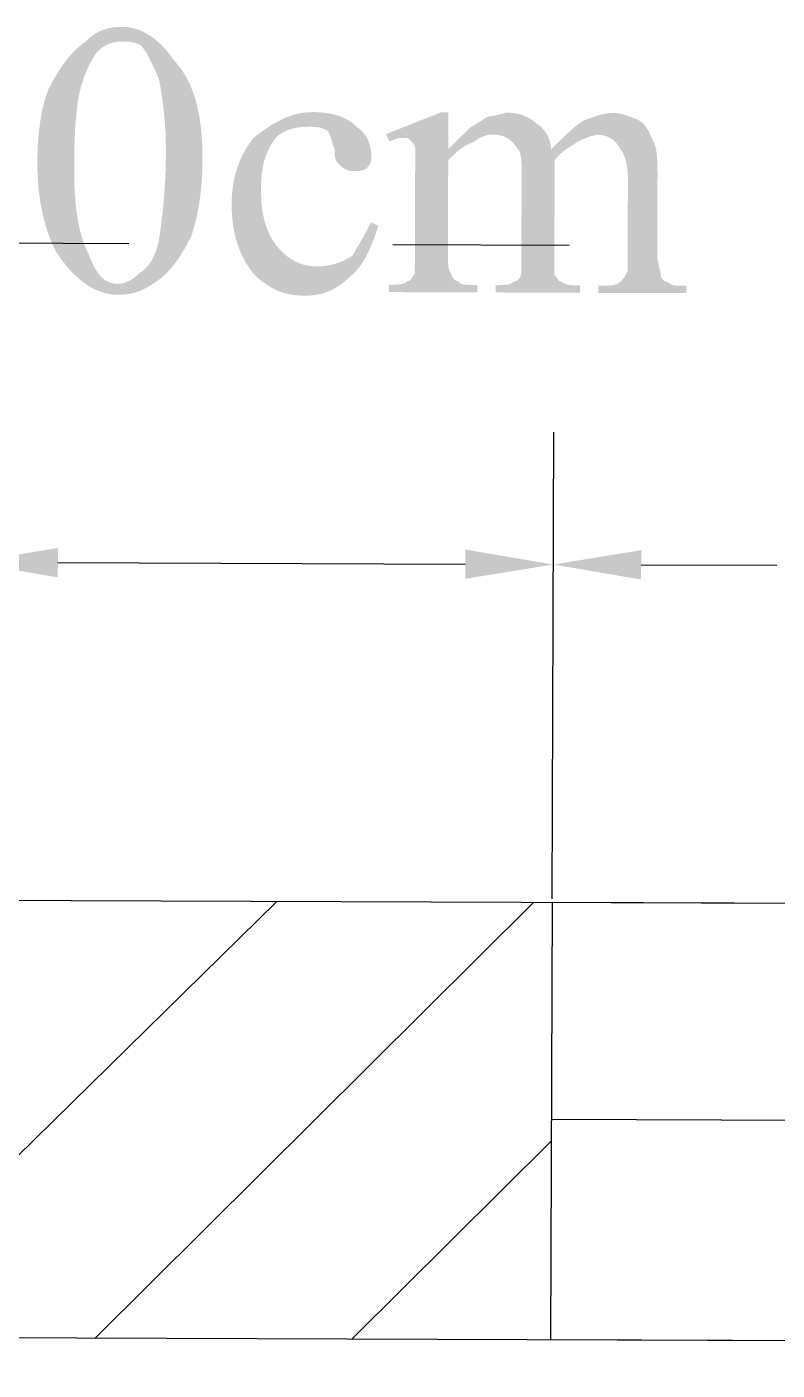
# Model space of a CAD drawing. Header units: millimetres. Extents: x -125 to 146, y -26 to 163.
# Drawn here: x 10.89 to 19.56, y 127.74 to 143.25 of the extents above; entities that cross this region are included whole.
import ezdxf

# ---------------------------------------------------------------- set-up
doc = ezdxf.new("R2010")
doc.units = ezdxf.units.MM
doc.header["$MEASUREMENT"] = 0
doc.layers.get('0').update_dxf_attribs({"color": 255, "linetype": 'CONTINUOUS'})

msp = doc.modelspace()

# ---------------------------------------------------------------- hatches: boundary and pattern name
at = {"true_color": 0x000007}
h = msp.add_hatch(color=7, dxfattribs=at)
h.paths.add_polyline_path([(11.015, 141.684), (11.016, 141.727), (11.016, 141.768), (11.018, 141.81), (11.019, 141.851), (11.021, 141.891), (11.024, 141.931), (11.027, 141.97), (11.031, 142.009), (11.034, 142.047), (11.039, 142.084), (11.044, 142.121), (11.049, 142.157), (11.054, 142.193), (11.06, 142.227), (11.067, 142.261), (11.074, 142.295), (11.081, 142.327), (11.089, 142.359), (11.097, 142.39), (11.106, 142.42), (11.115, 142.45), (11.125, 142.478), (11.135, 142.506), (11.145, 142.533), (11.161, 142.564), (11.177, 142.595), (11.193, 142.624), (11.21, 142.653), (11.226, 142.681), (11.242, 142.708), (11.258, 142.734), (11.275, 142.76), (11.292, 142.785), (11.308, 142.809), (11.325, 142.832), (11.343, 142.855), (11.36, 142.877), (11.378, 142.899), (11.396, 142.919), (11.414, 142.94), (11.433, 142.959), (11.452, 142.978), (11.471, 142.997), (11.491, 143.015), (11.511, 143.032), (11.531, 143.049), (11.552, 143.066), (11.573, 143.082), (11.589, 143.097), (11.605, 143.112), (11.621, 143.125), (11.637, 143.138), (11.653, 143.15), (11.67, 143.161), (11.686, 143.172), (11.702, 143.182), (11.719, 143.191), (11.736, 143.199), (11.753, 143.206), (11.77, 143.213), (11.787, 143.219), (11.805, 143.225), (11.822, 143.23), (11.84, 143.234), (11.859, 143.238), (11.878, 143.241), (11.897, 143.244), (11.916, 143.246), (11.936, 143.248), (11.956, 143.249), (11.976, 143.249), (11.997, 143.249), (12.024, 143.249), (12.05, 143.247), (12.077, 143.243), (12.103, 143.238), (12.129, 143.232), (12.155, 143.225), (12.181, 143.216), (12.207, 143.206), (12.233, 143.195), (12.259, 143.182), (12.284, 143.168), (12.309, 143.153), (12.334, 143.136), (12.359, 143.118), (12.383, 143.099), (12.407, 143.079), (12.431, 143.057), (12.455, 143.033), (12.478, 143.009), (12.501, 142.983), (12.524, 142.956), (12.546, 142.927), (12.567, 142.897), (12.589, 142.866), (12.619, 142.834), (12.648, 142.799), (12.676, 142.763), (12.701, 142.725), (12.725, 142.686), (12.748, 142.645), (12.769, 142.603), (12.788, 142.56), (12.806, 142.515), (12.823, 142.469), (12.838, 142.422), (12.851, 142.373), (12.864, 142.324), (12.875, 142.273), (12.885, 142.221), (12.893, 142.169), (12.901, 142.116), (12.907, 142.061), (12.912, 142.006), (12.916, 141.951), (12.92, 141.894), (12.922, 141.837), (12.923, 141.78), (12.923, 141.722), (12.923, 141.68), (12.922, 141.638), (12.921, 141.596), (12.919, 141.555), (12.917, 141.515), (12.914, 141.474), (12.911, 141.435), (12.908, 141.396), (12.904, 141.357), (12.899, 141.319), (12.895, 141.281), (12.889, 141.244), (12.884, 141.207), (12.878, 141.17), (12.871, 141.134), (12.864, 141.099), (12.857, 141.064), (12.849, 141.029), (12.841, 140.995), (12.832, 140.961), (12.823, 140.928), (12.813, 140.895), (12.803, 140.863), (12.793, 140.831), (12.777, 140.8), (12.761, 140.769), (12.745, 140.74), (12.729, 140.711), (12.713, 140.683), (12.697, 140.657), (12.681, 140.631), (12.665, 140.606), (12.649, 140.581), (12.633, 140.558), (12.617, 140.536), (12.601, 140.514), (12.585, 140.493), (12.569, 140.474), (12.553, 140.455), (12.537, 140.437), (12.521, 140.42), (12.505, 140.403), (12.489, 140.388), (12.474, 140.373), (12.458, 140.36), (12.442, 140.347), (12.426, 140.335), (12.41, 140.324), (12.389, 140.309), (12.368, 140.294), (12.348, 140.281), (12.328, 140.268), (12.308, 140.256), (12.289, 140.245), (12.27, 140.234), (12.251, 140.225), (12.232, 140.216), (12.214, 140.207), (12.195, 140.2), (12.177, 140.193), (12.158, 140.187), (12.139, 140.181), (12.121, 140.176), (12.102, 140.172), (12.083, 140.168), (12.064, 140.165), (12.045, 140.162), (12.025, 140.16), (12.005, 140.158), (11.985, 140.157), (11.965, 140.157), (11.944, 140.157), (11.912, 140.158), (11.88, 140.16), (11.848, 140.165), (11.817, 140.171), (11.785, 140.179), (11.754, 140.189), (11.722, 140.201), (11.691, 140.214), (11.66, 140.229), (11.629, 140.246), (11.599, 140.265), (11.568, 140.285), (11.538, 140.307), (11.508, 140.331), (11.478, 140.357), (11.448, 140.384), (11.419, 140.413), (11.39, 140.444), (11.361, 140.477), (11.333, 140.512), (11.305, 140.548), (11.277, 140.586), (11.25, 140.626), (11.223, 140.667), (11.208, 140.7), (11.193, 140.733), (11.178, 140.767), (11.164, 140.802), (11.15, 140.837), (11.137, 140.874), (11.125, 140.912), (11.113, 140.95), (11.102, 140.989), (11.091, 141.029), (11.081, 141.07), (11.071, 141.112), (11.063, 141.155), (11.054, 141.199), (11.047, 141.243), (11.04, 141.289), (11.034, 141.335), (11.029, 141.382), (11.025, 141.431), (11.021, 141.479), (11.019, 141.529), (11.017, 141.58), (11.015, 141.632)])
h.paths.add_polyline_path([(11.441, 141.598), (11.441, 141.55), (11.441, 141.504), (11.442, 141.457), (11.444, 141.411), (11.446, 141.366), (11.448, 141.321), (11.452, 141.276), (11.455, 141.232), (11.459, 141.189), (11.464, 141.147), (11.47, 141.105), (11.476, 141.063), (11.483, 141.023), (11.49, 140.983), (11.498, 140.943), (11.507, 140.905), (11.517, 140.867), (11.527, 140.83), (11.538, 140.793), (11.55, 140.758), (11.563, 140.723), (11.577, 140.689), (11.591, 140.656), (11.607, 140.624), (11.617, 140.598), (11.628, 140.572), (11.638, 140.548), (11.649, 140.525), (11.66, 140.502), (11.671, 140.481), (11.682, 140.461), (11.694, 140.441), (11.706, 140.423), (11.718, 140.406), (11.73, 140.39), (11.743, 140.374), (11.757, 140.36), (11.771, 140.347), (11.785, 140.336), (11.8, 140.325), (11.815, 140.315), (11.832, 140.307), (11.849, 140.3), (11.866, 140.294), (11.884, 140.29), (11.903, 140.286), (11.923, 140.284), (11.944, 140.284), (11.955, 140.284), (11.965, 140.284), (11.976, 140.286), (11.986, 140.287), (11.997, 140.289), (12.008, 140.291), (12.018, 140.294), (12.029, 140.297), (12.039, 140.301), (12.05, 140.305), (12.061, 140.31), (12.071, 140.315), (12.082, 140.32), (12.092, 140.326), (12.103, 140.333), (12.114, 140.339), (12.124, 140.347), (12.135, 140.354), (12.145, 140.363), (12.156, 140.371), (12.167, 140.38), (12.177, 140.39), (12.188, 140.399), (12.198, 140.41), (12.209, 140.415), (12.22, 140.422), (12.23, 140.429), (12.241, 140.438), (12.251, 140.447), (12.261, 140.456), (12.272, 140.467), (12.282, 140.478), (12.292, 140.49), (12.302, 140.503), (12.311, 140.517), (12.321, 140.531), (12.33, 140.546), (12.339, 140.561), (12.348, 140.577), (12.356, 140.594), (12.364, 140.611), (12.372, 140.629), (12.379, 140.648), (12.387, 140.667), (12.393, 140.686), (12.4, 140.706), (12.406, 140.727), (12.411, 140.748), (12.417, 140.78), (12.422, 140.813), (12.428, 140.847), (12.433, 140.882), (12.438, 140.918), (12.443, 140.955), (12.448, 140.992), (12.453, 141.031), (12.458, 141.071), (12.463, 141.112), (12.467, 141.154), (12.471, 141.197), (12.475, 141.242), (12.479, 141.287), (12.483, 141.334), (12.486, 141.382), (12.489, 141.43), (12.492, 141.481), (12.494, 141.532), (12.496, 141.585), (12.497, 141.639), (12.499, 141.694), (12.5, 141.75), (12.5, 141.808), (12.5, 141.85), (12.499, 141.892), (12.499, 141.933), (12.497, 141.974), (12.496, 142.014), (12.494, 142.054), (12.491, 142.093), (12.489, 142.131), (12.486, 142.169), (12.482, 142.207), (12.479, 142.243), (12.475, 142.279), (12.471, 142.315), (12.467, 142.349), (12.463, 142.383), (12.458, 142.417), (12.454, 142.449), (12.449, 142.481), (12.444, 142.512), (12.439, 142.542), (12.434, 142.572), (12.429, 142.601), (12.424, 142.628), (12.418, 142.655), (12.408, 142.676), (12.398, 142.697), (12.389, 142.717), (12.38, 142.737), (12.371, 142.756), (12.362, 142.774), (12.354, 142.793), (12.345, 142.811), (12.337, 142.828), (12.329, 142.845), (12.321, 142.862), (12.313, 142.878), (12.306, 142.894), (12.298, 142.909), (12.29, 142.924), (12.282, 142.938), (12.273, 142.952), (12.265, 142.965), (12.256, 142.978), (12.247, 142.991), (12.238, 143.003), (12.228, 143.015), (12.219, 143.026), (12.208, 143.037), (12.198, 143.042), (12.188, 143.047), (12.178, 143.051), (12.169, 143.055), (12.16, 143.059), (12.151, 143.062), (12.143, 143.065), (12.135, 143.067), (12.126, 143.069), (12.118, 143.071), (12.11, 143.073), (12.103, 143.074), (12.095, 143.076), (12.087, 143.077), (12.079, 143.078), (12.07, 143.078), (12.062, 143.079), (12.054, 143.079), (12.045, 143.08), (12.036, 143.08), (12.027, 143.08), (12.017, 143.08), (12.007, 143.08), (11.997, 143.08), (11.981, 143.08), (11.966, 143.079), (11.951, 143.078), (11.937, 143.077), (11.922, 143.075), (11.909, 143.073), (11.895, 143.07), (11.882, 143.066), (11.869, 143.063), (11.857, 143.059), (11.845, 143.054), (11.833, 143.049), (11.821, 143.044), (11.809, 143.038), (11.798, 143.031), (11.786, 143.024), (11.775, 143.017), (11.764, 143.01), (11.753, 143.001), (11.743, 142.993), (11.732, 142.984), (11.721, 142.974), (11.711, 142.965), (11.7, 142.954), (11.689, 142.938), (11.679, 142.922), (11.668, 142.905), (11.658, 142.887), (11.647, 142.869), (11.637, 142.851), (11.626, 142.832), (11.616, 142.812), (11.606, 142.792), (11.596, 142.771), (11.587, 142.749), (11.577, 142.727), (11.568, 142.704), (11.559, 142.681), (11.55, 142.657), (11.542, 142.632), (11.534, 142.606), (11.526, 142.58), (11.518, 142.553), (11.511, 142.525), (11.504, 142.496), (11.498, 142.466), (11.492, 142.436), (11.486, 142.405), (11.481, 142.368), (11.476, 142.331), (11.472, 142.295), (11.468, 142.26), (11.464, 142.225), (11.461, 142.19), (11.458, 142.155), (11.455, 142.121), (11.453, 142.087), (11.451, 142.053), (11.449, 142.02), (11.448, 141.986), (11.446, 141.953), (11.445, 141.921), (11.444, 141.888), (11.443, 141.855), (11.443, 141.823), (11.442, 141.791), (11.442, 141.758), (11.442, 141.726), (11.441, 141.694), (11.441, 141.662), (11.441, 141.63)])
for points in [[(14.955, 140.95), (14.944, 140.918), (14.933, 140.887), (14.923, 140.856), (14.912, 140.826), (14.901, 140.796), (14.889, 140.767), (14.878, 140.738), (14.866, 140.71), (14.854, 140.683), (14.842, 140.656), (14.829, 140.63), (14.816, 140.604), (14.802, 140.579), (14.788, 140.555), (14.774, 140.532), (14.759, 140.509), (14.743, 140.487), (14.727, 140.466), (14.71, 140.445), (14.692, 140.426), (14.674, 140.407), (14.655, 140.389), (14.635, 140.372), (14.614, 140.356), (14.593, 140.335), (14.571, 140.316), (14.55, 140.298), (14.529, 140.282), (14.507, 140.266), (14.486, 140.252), (14.465, 140.239), (14.443, 140.226), (14.422, 140.215), (14.401, 140.205), (14.379, 140.196), (14.358, 140.187), (14.337, 140.18), (14.315, 140.173), (14.294, 140.168), (14.273, 140.163), (14.251, 140.158), (14.23, 140.155), (14.209, 140.152), (14.187, 140.15), (14.166, 140.148), (14.145, 140.147), (14.124, 140.146), (14.103, 140.146), (14.071, 140.147), (14.041, 140.148), (14.011, 140.15), (13.982, 140.154), (13.954, 140.158), (13.927, 140.163), (13.9, 140.168), (13.874, 140.175), (13.848, 140.183), (13.823, 140.191), (13.799, 140.201), (13.775, 140.211), (13.751, 140.222), (13.728, 140.234), (13.705, 140.247), (13.683, 140.26), (13.661, 140.275), (13.639, 140.291), (13.617, 140.307), (13.596, 140.324), (13.574, 140.342), (13.553, 140.361), (13.532, 140.381), (13.511, 140.402), (13.49, 140.429), (13.47, 140.456), (13.452, 140.484), (13.434, 140.512), (13.416, 140.541), (13.4, 140.57), (13.385, 140.6), (13.371, 140.631), (13.357, 140.662), (13.344, 140.694), (13.333, 140.726), (13.322, 140.759), (13.312, 140.792), (13.302, 140.827), (13.294, 140.862), (13.287, 140.897), (13.28, 140.934), (13.275, 140.971), (13.27, 141.009), (13.266, 141.047), (13.263, 141.087), (13.261, 141.127), (13.26, 141.168), (13.26, 141.21), (13.26, 141.247), (13.262, 141.283), (13.264, 141.319), (13.267, 141.355), (13.271, 141.39), (13.276, 141.424), (13.282, 141.459), (13.289, 141.492), (13.297, 141.526), (13.305, 141.558), (13.315, 141.591), (13.325, 141.623), (13.336, 141.654), (13.348, 141.685), (13.361, 141.716), (13.375, 141.746), (13.389, 141.776), (13.405, 141.805), (13.421, 141.834), (13.439, 141.862), (13.457, 141.89), (13.476, 141.918), (13.496, 141.945), (13.517, 141.971), (13.543, 141.992), (13.57, 142.012), (13.596, 142.032), (13.623, 142.052), (13.65, 142.07), (13.676, 142.088), (13.703, 142.106), (13.73, 142.122), (13.758, 142.138), (13.785, 142.154), (13.812, 142.168), (13.84, 142.182), (13.868, 142.194), (13.896, 142.206), (13.925, 142.217), (13.953, 142.227), (13.982, 142.235), (14.012, 142.243), (14.041, 142.25), (14.071, 142.255), (14.102, 142.26), (14.132, 142.263), (14.163, 142.264), (14.195, 142.265), (14.222, 142.265), (14.248, 142.264), (14.273, 142.263), (14.298, 142.261), (14.323, 142.259), (14.347, 142.256), (14.371, 142.253), (14.394, 142.249), (14.417, 142.244), (14.44, 142.239), (14.461, 142.233), (14.483, 142.227), (14.504, 142.22), (14.524, 142.212), (14.545, 142.204), (14.564, 142.195), (14.583, 142.185), (14.602, 142.174), (14.62, 142.163), (14.638, 142.151), (14.656, 142.138), (14.673, 142.124), (14.689, 142.109), (14.705, 142.094), (14.72, 142.083), (14.735, 142.072), (14.749, 142.06), (14.762, 142.048), (14.774, 142.035), (14.785, 142.023), (14.795, 142.01), (14.805, 141.996), (14.814, 141.983), (14.822, 141.969), (14.83, 141.954), (14.837, 141.94), (14.843, 141.925), (14.849, 141.91), (14.854, 141.895), (14.858, 141.88), (14.862, 141.865), (14.865, 141.849), (14.868, 141.834), (14.87, 141.818), (14.871, 141.802), (14.872, 141.786), (14.873, 141.77), (14.873, 141.755), (14.873, 141.749), (14.873, 141.744), (14.873, 141.739), (14.873, 141.733), (14.873, 141.728), (14.872, 141.723), (14.872, 141.717), (14.871, 141.712), (14.871, 141.707), (14.87, 141.702), (14.869, 141.696), (14.868, 141.691), (14.866, 141.686), (14.864, 141.68), (14.862, 141.675), (14.86, 141.67), (14.858, 141.665), (14.855, 141.659), (14.852, 141.654), (14.848, 141.649), (14.844, 141.643), (14.84, 141.638), (14.835, 141.633), (14.83, 141.628), (14.825, 141.623), (14.82, 141.618), (14.814, 141.614), (14.809, 141.61), (14.803, 141.606), (14.798, 141.603), (14.792, 141.601), (14.786, 141.598), (14.78, 141.596), (14.774, 141.594), (14.768, 141.592), (14.761, 141.591), (14.755, 141.59), (14.748, 141.589), (14.74, 141.588), (14.733, 141.587), (14.725, 141.587), (14.717, 141.586), (14.709, 141.586), (14.7, 141.586), (14.691, 141.586), (14.681, 141.586), (14.671, 141.586), (14.661, 141.586), (14.65, 141.586), (14.641, 141.587), (14.631, 141.588), (14.622, 141.589), (14.613, 141.591), (14.605, 141.593), (14.597, 141.596), (14.589, 141.599), (14.581, 141.602), (14.574, 141.605), (14.567, 141.609), (14.56, 141.613), (14.554, 141.617), (14.548, 141.621), (14.541, 141.626), (14.536, 141.63), (14.53, 141.635), (14.524, 141.64), (14.519, 141.645), (14.513, 141.65), (14.508, 141.655), (14.502, 141.661), (14.497, 141.666), (14.492, 141.671), (14.487, 141.677), (14.482, 141.682), (14.478, 141.687), (14.474, 141.693), (14.471, 141.698), (14.467, 141.704), (14.465, 141.709), (14.462, 141.715), (14.46, 141.721), (14.458, 141.727), (14.456, 141.734), (14.455, 141.74), (14.454, 141.747), (14.453, 141.754), (14.452, 141.761), (14.451, 141.769), (14.451, 141.776), (14.451, 141.785), (14.45, 141.793), (14.45, 141.802), (14.45, 141.811), (14.45, 141.82), (14.45, 141.83), (14.45, 141.841), (14.445, 141.851), (14.44, 141.862), (14.436, 141.872), (14.432, 141.883), (14.429, 141.893), (14.425, 141.904), (14.422, 141.914), (14.419, 141.924), (14.416, 141.934), (14.413, 141.944), (14.411, 141.953), (14.408, 141.963), (14.405, 141.972), (14.402, 141.981), (14.4, 141.989), (14.397, 141.998), (14.393, 142.006), (14.39, 142.014), (14.386, 142.021), (14.383, 142.028), (14.378, 142.035), (14.374, 142.041), (14.369, 142.047), (14.364, 142.053), (14.353, 142.058), (14.343, 142.063), (14.334, 142.067), (14.324, 142.071), (14.315, 142.074), (14.307, 142.077), (14.298, 142.08), (14.29, 142.083), (14.282, 142.085), (14.274, 142.087), (14.266, 142.089), (14.258, 142.09), (14.25, 142.091), (14.242, 142.092), (14.234, 142.093), (14.226, 142.094), (14.217, 142.095), (14.209, 142.095), (14.2, 142.095), (14.191, 142.096), (14.182, 142.096), (14.172, 142.096), (14.162, 142.096), (14.152, 142.096), (14.131, 142.096), (14.111, 142.095), (14.091, 142.094), (14.071, 142.093), (14.052, 142.091), (14.033, 142.088), (14.015, 142.086), (13.997, 142.082), (13.979, 142.079), (13.962, 142.074), (13.946, 142.07), (13.93, 142.065), (13.914, 142.059), (13.899, 142.054), (13.884, 142.047), (13.87, 142.04), (13.856, 142.033), (13.842, 142.026), (13.829, 142.017), (13.817, 142.009), (13.804, 142), (13.793, 141.99), (13.781, 141.981), (13.771, 141.97), (13.755, 141.949), (13.74, 141.928), (13.727, 141.907), (13.714, 141.885), (13.701, 141.864), (13.69, 141.842), (13.679, 141.82), (13.67, 141.798), (13.66, 141.776), (13.652, 141.753), (13.644, 141.73), (13.637, 141.706), (13.631, 141.682), (13.625, 141.658), (13.62, 141.633), (13.616, 141.607), (13.612, 141.581), (13.608, 141.554), (13.606, 141.527), (13.603, 141.499), (13.601, 141.47), (13.6, 141.44), (13.599, 141.41), (13.599, 141.378), (13.599, 141.347), (13.6, 141.316), (13.601, 141.285), (13.602, 141.255), (13.604, 141.225), (13.607, 141.196), (13.61, 141.167), (13.614, 141.138), (13.618, 141.11), (13.623, 141.082), (13.629, 141.055), (13.635, 141.028), (13.642, 141.002), (13.649, 140.976), (13.657, 140.951), (13.666, 140.926), (13.676, 140.901), (13.687, 140.877), (13.698, 140.853), (13.71, 140.829), (13.723, 140.806), (13.736, 140.784), (13.751, 140.762), (13.766, 140.74), (13.782, 140.719), (13.798, 140.699), (13.815, 140.68), (13.833, 140.662), (13.85, 140.645), (13.868, 140.628), (13.886, 140.613), (13.905, 140.598), (13.924, 140.585), (13.943, 140.572), (13.963, 140.56), (13.982, 140.549), (14.002, 140.538), (14.022, 140.529), (14.043, 140.521), (14.063, 140.513), (14.084, 140.506), (14.104, 140.501), (14.125, 140.496), (14.146, 140.492), (14.167, 140.488), (14.188, 140.486), (14.21, 140.485), (14.231, 140.484), (14.252, 140.484), (14.273, 140.485), (14.293, 140.486), (14.313, 140.487), (14.333, 140.489), (14.352, 140.492), (14.371, 140.495), (14.389, 140.498), (14.408, 140.501), (14.426, 140.506), (14.443, 140.51), (14.461, 140.515), (14.478, 140.521), (14.495, 140.526), (14.512, 140.533), (14.528, 140.54), (14.545, 140.547), (14.561, 140.554), (14.577, 140.563), (14.593, 140.571), (14.609, 140.58), (14.625, 140.589), (14.641, 140.599), (14.657, 140.61), (14.663, 140.62), (14.669, 140.632), (14.675, 140.643), (14.682, 140.655), (14.689, 140.668), (14.697, 140.681), (14.704, 140.694), (14.712, 140.708), (14.721, 140.723), (14.73, 140.737), (14.739, 140.753), (14.748, 140.768), (14.757, 140.785), (14.767, 140.801), (14.777, 140.818), (14.787, 140.836), (14.797, 140.854), (14.807, 140.872), (14.817, 140.891), (14.828, 140.91), (14.838, 140.93), (14.849, 140.951), (14.86, 140.971), (14.87, 140.993)], [(15.762, 141.839), (15.778, 141.854), (15.794, 141.869), (15.809, 141.884), (15.824, 141.898), (15.838, 141.912), (15.852, 141.926), (15.865, 141.938), (15.878, 141.951), (15.89, 141.963), (15.902, 141.975), (15.913, 141.986), (15.924, 141.997), (15.935, 142.007), (15.945, 142.017), (15.954, 142.026), (15.963, 142.035), (15.972, 142.044), (15.98, 142.052), (15.988, 142.06), (15.995, 142.067), (16.002, 142.074), (16.008, 142.08), (16.014, 142.086), (16.02, 142.092), (16.03, 142.097), (16.04, 142.102), (16.05, 142.107), (16.059, 142.113), (16.068, 142.118), (16.077, 142.123), (16.086, 142.128), (16.094, 142.134), (16.102, 142.139), (16.11, 142.144), (16.118, 142.149), (16.126, 142.155), (16.134, 142.16), (16.142, 142.165), (16.15, 142.17), (16.158, 142.176), (16.167, 142.181), (16.175, 142.186), (16.184, 142.192), (16.193, 142.197), (16.202, 142.202), (16.212, 142.207), (16.222, 142.213), (16.232, 142.218), (16.243, 142.218), (16.253, 142.219), (16.264, 142.219), (16.274, 142.221), (16.285, 142.222), (16.295, 142.224), (16.305, 142.226), (16.315, 142.228), (16.325, 142.231), (16.335, 142.233), (16.345, 142.236), (16.354, 142.239), (16.363, 142.241), (16.372, 142.244), (16.381, 142.246), (16.389, 142.249), (16.397, 142.251), (16.405, 142.253), (16.412, 142.255), (16.419, 142.256), (16.426, 142.258), (16.433, 142.259), (16.438, 142.259), (16.444, 142.259), (16.46, 142.259), (16.476, 142.258), (16.491, 142.257), (16.507, 142.256), (16.523, 142.254), (16.539, 142.251), (16.554, 142.248), (16.569, 142.245), (16.585, 142.241), (16.6, 142.237), (16.614, 142.232), (16.629, 142.227), (16.643, 142.221), (16.658, 142.215), (16.672, 142.209), (16.685, 142.202), (16.699, 142.195), (16.712, 142.187), (16.724, 142.179), (16.737, 142.17), (16.749, 142.161), (16.76, 142.151), (16.771, 142.141), (16.782, 142.131), (16.793, 142.125), (16.803, 142.119), (16.814, 142.111), (16.824, 142.103), (16.834, 142.094), (16.844, 142.085), (16.854, 142.074), (16.863, 142.063), (16.873, 142.052), (16.882, 142.04), (16.89, 142.027), (16.898, 142.014), (16.906, 142.001), (16.913, 141.987), (16.92, 141.973), (16.926, 141.958), (16.931, 141.943), (16.936, 141.928), (16.94, 141.913), (16.944, 141.897), (16.947, 141.882), (16.949, 141.866), (16.95, 141.85), (16.95, 141.834), (16.971, 141.855), (16.992, 141.875), (17.012, 141.895), (17.032, 141.915), (17.051, 141.934), (17.07, 141.952), (17.088, 141.97), (17.106, 141.987), (17.124, 142.004), (17.141, 142.02), (17.157, 142.035), (17.173, 142.05), (17.189, 142.064), (17.204, 142.078), (17.219, 142.091), (17.234, 142.103), (17.248, 142.114), (17.261, 142.125), (17.274, 142.135), (17.287, 142.144), (17.299, 142.152), (17.311, 142.159), (17.322, 142.166), (17.333, 142.171), (17.348, 142.177), (17.364, 142.182), (17.379, 142.187), (17.393, 142.192), (17.407, 142.197), (17.421, 142.202), (17.435, 142.207), (17.449, 142.212), (17.462, 142.216), (17.476, 142.221), (17.489, 142.225), (17.502, 142.229), (17.515, 142.233), (17.529, 142.236), (17.542, 142.24), (17.556, 142.243), (17.569, 142.245), (17.583, 142.248), (17.597, 142.25), (17.611, 142.252), (17.626, 142.253), (17.641, 142.254), (17.656, 142.255), (17.672, 142.255), (17.682, 142.255), (17.694, 142.254), (17.705, 142.253), (17.717, 142.251), (17.729, 142.249), (17.742, 142.247), (17.754, 142.245), (17.767, 142.242), (17.78, 142.239), (17.793, 142.235), (17.806, 142.232), (17.82, 142.228), (17.833, 142.224), (17.846, 142.219), (17.859, 142.215), (17.872, 142.21), (17.885, 142.205), (17.898, 142.2), (17.91, 142.195), (17.922, 142.19), (17.934, 142.185), (17.946, 142.18), (17.957, 142.174), (17.968, 142.169), (17.978, 142.163), (17.988, 142.157), (17.998, 142.149), (18.007, 142.141), (18.016, 142.133), (18.024, 142.123), (18.032, 142.113), (18.04, 142.103), (18.048, 142.092), (18.055, 142.081), (18.062, 142.069), (18.069, 142.058), (18.076, 142.046), (18.082, 142.033), (18.088, 142.021), (18.094, 142.009), (18.1, 141.996), (18.106, 141.984), (18.112, 141.972), (18.117, 141.96), (18.123, 141.948), (18.128, 141.936), (18.133, 141.925), (18.139, 141.914), (18.144, 141.903), (18.148, 141.891), (18.153, 141.879), (18.156, 141.865), (18.16, 141.851), (18.163, 141.836), (18.166, 141.82), (18.168, 141.804), (18.17, 141.787), (18.172, 141.769), (18.174, 141.751), (18.175, 141.733), (18.176, 141.714), (18.177, 141.695), (18.178, 141.675), (18.178, 141.655), (18.179, 141.635), (18.179, 141.614), (18.179, 141.594), (18.18, 141.573), (18.18, 141.552), (18.18, 141.531), (18.18, 141.509), (18.179, 141.488), (18.176, 140.642), (18.176, 140.626), (18.177, 140.611), (18.178, 140.596), (18.179, 140.582), (18.181, 140.568), (18.183, 140.554), (18.185, 140.541), (18.187, 140.529), (18.189, 140.517), (18.192, 140.505), (18.194, 140.494), (18.197, 140.483), (18.199, 140.472), (18.202, 140.462), (18.205, 140.453), (18.207, 140.444), (18.209, 140.435), (18.211, 140.427), (18.213, 140.419), (18.215, 140.412), (18.216, 140.405), (18.217, 140.399), (18.218, 140.393), (18.218, 140.387), (18.218, 140.382), (18.219, 140.377), (18.22, 140.372), (18.221, 140.366), (18.223, 140.361), (18.225, 140.356), (18.227, 140.351), (18.23, 140.347), (18.233, 140.342), (18.237, 140.338), (18.24, 140.333), (18.244, 140.329), (18.248, 140.325), (18.252, 140.322), (18.257, 140.318), (18.261, 140.315), (18.266, 140.312), (18.271, 140.31), (18.276, 140.308), (18.281, 140.306), (18.286, 140.304), (18.291, 140.303), (18.297, 140.303), (18.302, 140.302), (18.307, 140.297), (18.313, 140.293), (18.318, 140.288), (18.324, 140.285), (18.329, 140.281), (18.335, 140.278), (18.341, 140.275), (18.347, 140.273), (18.354, 140.27), (18.361, 140.268), (18.368, 140.267), (18.376, 140.265), (18.384, 140.264), (18.393, 140.263), (18.402, 140.262), (18.412, 140.261), (18.422, 140.261), (18.433, 140.26), (18.444, 140.26), (18.457, 140.26), (18.47, 140.26), (18.484, 140.26), (18.498, 140.259), (18.514, 140.259), (18.513, 140.175), (17.495, 140.178), (17.495, 140.263), (17.537, 140.263), (17.548, 140.263), (17.558, 140.263), (17.569, 140.263), (17.579, 140.263), (17.59, 140.263), (17.6, 140.263), (17.61, 140.264), (17.62, 140.264), (17.63, 140.265), (17.64, 140.266), (17.65, 140.267), (17.659, 140.268), (17.668, 140.269), (17.677, 140.271), (17.686, 140.273), (17.694, 140.275), (17.702, 140.277), (17.71, 140.28), (17.717, 140.283), (17.725, 140.287), (17.731, 140.291), (17.738, 140.295), (17.744, 140.299), (17.749, 140.305), (17.754, 140.31), (17.759, 140.314), (17.763, 140.319), (17.767, 140.323), (17.771, 140.327), (17.774, 140.33), (17.778, 140.334), (17.781, 140.337), (17.783, 140.341), (17.786, 140.344), (17.789, 140.348), (17.792, 140.352), (17.794, 140.356), (17.797, 140.36), (17.8, 140.365), (17.803, 140.37), (17.806, 140.376), (17.809, 140.382), (17.812, 140.388), (17.816, 140.395), (17.82, 140.403), (17.824, 140.412), (17.829, 140.421), (17.834, 140.431), (17.834, 140.432), (17.834, 140.433), (17.834, 140.435), (17.834, 140.438), (17.834, 140.442), (17.834, 140.446), (17.834, 140.452), (17.834, 140.458), (17.834, 140.465), (17.834, 140.472), (17.834, 140.48), (17.834, 140.489), (17.834, 140.499), (17.835, 140.509), (17.835, 140.52), (17.835, 140.532), (17.835, 140.544), (17.835, 140.556), (17.835, 140.569), (17.835, 140.583), (17.835, 140.597), (17.835, 140.612), (17.835, 140.627), (17.835, 140.643), (17.838, 141.49), (17.838, 141.51), (17.837, 141.531), (17.836, 141.551), (17.835, 141.571), (17.833, 141.59), (17.831, 141.608), (17.829, 141.626), (17.826, 141.644), (17.823, 141.661), (17.82, 141.677), (17.816, 141.693), (17.812, 141.708), (17.808, 141.722), (17.804, 141.736), (17.8, 141.749), (17.795, 141.761), (17.79, 141.773), (17.786, 141.784), (17.781, 141.794), (17.776, 141.803), (17.77, 141.811), (17.765, 141.819), (17.76, 141.825), (17.755, 141.831), (17.749, 141.842), (17.743, 141.852), (17.737, 141.863), (17.73, 141.873), (17.723, 141.883), (17.715, 141.893), (17.707, 141.903), (17.699, 141.913), (17.69, 141.922), (17.68, 141.931), (17.67, 141.94), (17.66, 141.948), (17.649, 141.956), (17.638, 141.963), (17.626, 141.97), (17.614, 141.976), (17.602, 141.982), (17.589, 141.987), (17.575, 141.991), (17.561, 141.995), (17.547, 141.997), (17.532, 142), (17.517, 142.001), (17.501, 142.001), (17.491, 142.001), (17.48, 142.001), (17.47, 142), (17.459, 141.998), (17.448, 141.996), (17.438, 141.994), (17.427, 141.992), (17.417, 141.989), (17.406, 141.986), (17.395, 141.983), (17.385, 141.979), (17.374, 141.975), (17.364, 141.971), (17.353, 141.967), (17.342, 141.963), (17.332, 141.958), (17.321, 141.953), (17.311, 141.949), (17.3, 141.944), (17.289, 141.939), (17.279, 141.933), (17.268, 141.928), (17.258, 141.923), (17.247, 141.918), (17.241, 141.912), (17.235, 141.907), (17.227, 141.902), (17.219, 141.896), (17.211, 141.891), (17.201, 141.885), (17.191, 141.879), (17.181, 141.872), (17.17, 141.866), (17.159, 141.859), (17.147, 141.852), (17.136, 141.844), (17.124, 141.836), (17.111, 141.827), (17.099, 141.818), (17.087, 141.809), (17.074, 141.798), (17.062, 141.787), (17.05, 141.776), (17.038, 141.764), (17.026, 141.751), (17.014, 141.737), (17.003, 141.722), (16.992, 141.707), (16.992, 141.577), (16.988, 140.646), (16.988, 140.625), (16.988, 140.605), (16.988, 140.586), (16.988, 140.568), (16.988, 140.551), (16.988, 140.535), (16.988, 140.519), (16.988, 140.505), (16.988, 140.491), (16.988, 140.478), (16.988, 140.467), (16.988, 140.456), (16.988, 140.445), (16.988, 140.436), (16.988, 140.428), (16.988, 140.42), (16.987, 140.414), (16.987, 140.408), (16.987, 140.403), (16.987, 140.399), (16.987, 140.396), (16.987, 140.394), (16.987, 140.392), (16.987, 140.392), (16.992, 140.387), (16.997, 140.381), (17.001, 140.376), (17.005, 140.371), (17.009, 140.366), (17.012, 140.361), (17.016, 140.356), (17.019, 140.351), (17.021, 140.346), (17.024, 140.342), (17.027, 140.338), (17.03, 140.334), (17.032, 140.33), (17.035, 140.326), (17.038, 140.323), (17.04, 140.32), (17.043, 140.317), (17.047, 140.314), (17.05, 140.312), (17.054, 140.31), (17.058, 140.309), (17.062, 140.308), (17.067, 140.307), (17.072, 140.307), (17.077, 140.302), (17.083, 140.297), (17.089, 140.293), (17.096, 140.289), (17.103, 140.286), (17.111, 140.282), (17.118, 140.28), (17.127, 140.277), (17.135, 140.275), (17.144, 140.273), (17.152, 140.271), (17.162, 140.27), (17.171, 140.268), (17.18, 140.267), (17.19, 140.266), (17.2, 140.266), (17.21, 140.265), (17.22, 140.265), (17.231, 140.264), (17.241, 140.264), (17.252, 140.264), (17.262, 140.264), (17.273, 140.264), (17.283, 140.264), (17.283, 140.179), (16.309, 140.183), (16.31, 140.268), (16.32, 140.267), (16.331, 140.267), (16.341, 140.267), (16.352, 140.268), (16.362, 140.268), (16.372, 140.268), (16.383, 140.268), (16.393, 140.269), (16.403, 140.269), (16.412, 140.27), (16.422, 140.271), (16.431, 140.272), (16.44, 140.274), (16.449, 140.275), (16.458, 140.277), (16.466, 140.279), (16.475, 140.282), (16.482, 140.285), (16.49, 140.288), (16.497, 140.291), (16.504, 140.295), (16.51, 140.299), (16.516, 140.304), (16.521, 140.309), (16.527, 140.309), (16.532, 140.31), (16.537, 140.311), (16.542, 140.313), (16.548, 140.314), (16.553, 140.317), (16.557, 140.32), (16.562, 140.323), (16.567, 140.327), (16.571, 140.331), (16.576, 140.336), (16.58, 140.341), (16.584, 140.346), (16.587, 140.352), (16.591, 140.358), (16.594, 140.365), (16.597, 140.373), (16.599, 140.38), (16.601, 140.388), (16.603, 140.397), (16.605, 140.406), (16.606, 140.415), (16.606, 140.425), (16.607, 140.436), (16.607, 140.436), (16.607, 140.437), (16.607, 140.44), (16.607, 140.443), (16.607, 140.446), (16.607, 140.451), (16.607, 140.456), (16.607, 140.462), (16.607, 140.469), (16.607, 140.477), (16.607, 140.485), (16.607, 140.494), (16.607, 140.504), (16.607, 140.514), (16.607, 140.525), (16.607, 140.536), (16.607, 140.548), (16.607, 140.561), (16.607, 140.574), (16.607, 140.588), (16.607, 140.602), (16.607, 140.617), (16.607, 140.632), (16.607, 140.647), (16.61, 141.494), (16.611, 141.515), (16.611, 141.536), (16.611, 141.556), (16.611, 141.575), (16.61, 141.594), (16.61, 141.613), (16.61, 141.631), (16.609, 141.648), (16.609, 141.665), (16.608, 141.682), (16.607, 141.697), (16.606, 141.712), (16.605, 141.727), (16.603, 141.74), (16.601, 141.753), (16.599, 141.766), (16.596, 141.777), (16.594, 141.788), (16.591, 141.798), (16.587, 141.807), (16.583, 141.816), (16.579, 141.823), (16.574, 141.83), (16.569, 141.836), (16.559, 141.851), (16.548, 141.866), (16.538, 141.879), (16.527, 141.892), (16.516, 141.904), (16.506, 141.916), (16.495, 141.926), (16.484, 141.936), (16.472, 141.945), (16.461, 141.954), (16.449, 141.961), (16.438, 141.968), (16.426, 141.975), (16.413, 141.98), (16.401, 141.985), (16.388, 141.99), (16.375, 141.994), (16.362, 141.997), (16.348, 142), (16.334, 142.002), (16.319, 142.004), (16.305, 142.005), (16.289, 142.006), (16.274, 142.006), (16.263, 142.006), (16.253, 142.005), (16.242, 142.004), (16.232, 142.003), (16.221, 142.001), (16.211, 141.999), (16.201, 141.996), (16.191, 141.994), (16.181, 141.991), (16.171, 141.987), (16.161, 141.984), (16.152, 141.98), (16.143, 141.976), (16.134, 141.972), (16.125, 141.967), (16.117, 141.963), (16.109, 141.958), (16.101, 141.953), (16.093, 141.948), (16.086, 141.943), (16.08, 141.938), (16.073, 141.933), (16.067, 141.927), (16.062, 141.922), (16.046, 141.917), (16.031, 141.911), (16.016, 141.904), (16.001, 141.898), (15.987, 141.891), (15.973, 141.883), (15.96, 141.876), (15.946, 141.868), (15.933, 141.859), (15.921, 141.851), (15.908, 141.842), (15.896, 141.833), (15.884, 141.823), (15.872, 141.814), (15.861, 141.804), (15.849, 141.794), (15.838, 141.784), (15.827, 141.774), (15.816, 141.764), (15.805, 141.754), (15.794, 141.743), (15.783, 141.733), (15.773, 141.722), (15.762, 141.712), (15.758, 140.651), (15.758, 140.635), (15.758, 140.62), (15.758, 140.605), (15.758, 140.591), (15.758, 140.577), (15.758, 140.563), (15.759, 140.55), (15.759, 140.538), (15.76, 140.526), (15.761, 140.514), (15.762, 140.503), (15.763, 140.492), (15.764, 140.481), (15.766, 140.471), (15.768, 140.462), (15.77, 140.453), (15.772, 140.444), (15.775, 140.436), (15.778, 140.428), (15.782, 140.421), (15.786, 140.414), (15.79, 140.408), (15.794, 140.402), (15.799, 140.396), (15.8, 140.391), (15.8, 140.386), (15.801, 140.381), (15.803, 140.375), (15.804, 140.37), (15.807, 140.365), (15.809, 140.36), (15.812, 140.356), (15.815, 140.351), (15.818, 140.346), (15.822, 140.342), (15.826, 140.338), (15.83, 140.334), (15.835, 140.331), (15.839, 140.327), (15.844, 140.324), (15.849, 140.321), (15.854, 140.319), (15.859, 140.317), (15.864, 140.315), (15.87, 140.313), (15.875, 140.312), (15.881, 140.312), (15.886, 140.311), (15.887, 140.306), (15.888, 140.302), (15.89, 140.297), (15.893, 140.294), (15.897, 140.29), (15.902, 140.287), (15.907, 140.284), (15.913, 140.282), (15.92, 140.279), (15.927, 140.277), (15.936, 140.276), (15.944, 140.274), (15.954, 140.273), (15.964, 140.272), (15.975, 140.271), (15.987, 140.27), (15.999, 140.27), (16.011, 140.269), (16.024, 140.269), (16.038, 140.269), (16.052, 140.269), (16.067, 140.268), (16.082, 140.268), (16.098, 140.268), (16.098, 140.184), (15.079, 140.187), (15.079, 140.272), (15.09, 140.272), (15.1, 140.272), (15.111, 140.272), (15.121, 140.272), (15.132, 140.272), (15.142, 140.272), (15.152, 140.273), (15.162, 140.273), (15.172, 140.274), (15.182, 140.275), (15.192, 140.276), (15.201, 140.277), (15.21, 140.278), (15.219, 140.28), (15.228, 140.282), (15.236, 140.284), (15.244, 140.287), (15.252, 140.289), (15.259, 140.292), (15.267, 140.296), (15.273, 140.3), (15.28, 140.304), (15.286, 140.309), (15.291, 140.314), (15.296, 140.314), (15.301, 140.314), (15.305, 140.315), (15.309, 140.317), (15.313, 140.319), (15.316, 140.321), (15.319, 140.323), (15.323, 140.326), (15.325, 140.329), (15.328, 140.332), (15.331, 140.336), (15.334, 140.34), (15.336, 140.344), (15.339, 140.348), (15.342, 140.353), (15.345, 140.357), (15.348, 140.362), (15.351, 140.367), (15.354, 140.372), (15.358, 140.377), (15.362, 140.382), (15.366, 140.387), (15.371, 140.393), (15.376, 140.398), (15.376, 140.403), (15.376, 140.409), (15.376, 140.416), (15.376, 140.423), (15.376, 140.43), (15.376, 140.438), (15.376, 140.446), (15.376, 140.454), (15.376, 140.463), (15.376, 140.473), (15.376, 140.483), (15.376, 140.493), (15.376, 140.504), (15.377, 140.515), (15.377, 140.527), (15.377, 140.539), (15.377, 140.552), (15.377, 140.565), (15.377, 140.578), (15.377, 140.592), (15.377, 140.606), (15.377, 140.621), (15.377, 140.636), (15.377, 140.652), (15.38, 141.414), (15.38, 141.44), (15.38, 141.465), (15.38, 141.49), (15.38, 141.513), (15.38, 141.536), (15.38, 141.558), (15.38, 141.579), (15.381, 141.6), (15.381, 141.619), (15.381, 141.639), (15.381, 141.657), (15.381, 141.675), (15.381, 141.692), (15.381, 141.708), (15.381, 141.724), (15.381, 141.739), (15.381, 141.753), (15.381, 141.767), (15.381, 141.781), (15.381, 141.794), (15.381, 141.806), (15.381, 141.818), (15.381, 141.829), (15.381, 141.84), (15.381, 141.845), (15.381, 141.85), (15.38, 141.856), (15.378, 141.861), (15.377, 141.866), (15.375, 141.871), (15.373, 141.876), (15.371, 141.881), (15.368, 141.885), (15.366, 141.89), (15.363, 141.894), (15.36, 141.898), (15.358, 141.902), (15.355, 141.906), (15.353, 141.909), (15.35, 141.912), (15.348, 141.915), (15.346, 141.917), (15.344, 141.92), (15.343, 141.921), (15.341, 141.923), (15.34, 141.924), (15.34, 141.925), (15.339, 141.925), (15.334, 141.93), (15.33, 141.935), (15.325, 141.939), (15.321, 141.943), (15.318, 141.946), (15.314, 141.949), (15.311, 141.952), (15.308, 141.955), (15.305, 141.957), (15.303, 141.959), (15.3, 141.961), (15.297, 141.962), (15.295, 141.963), (15.292, 141.964), (15.289, 141.965), (15.286, 141.966), (15.283, 141.966), (15.28, 141.967), (15.277, 141.967), (15.273, 141.967), (15.269, 141.967), (15.265, 141.967), (15.26, 141.967), (15.255, 141.967), (15.25, 141.967), (15.244, 141.967), (15.239, 141.967), (15.234, 141.967), (15.228, 141.967), (15.222, 141.967), (15.217, 141.966), (15.211, 141.966), (15.205, 141.965), (15.199, 141.965), (15.193, 141.964), (15.186, 141.962), (15.179, 141.961), (15.172, 141.959), (15.165, 141.957), (15.158, 141.955), (15.15, 141.953), (15.142, 141.95), (15.133, 141.947), (15.124, 141.943), (15.115, 141.94), (15.106, 141.935), (15.096, 141.931), (15.085, 141.926), (15.043, 142.011), (15.679, 142.262), (15.764, 142.262)], [(11.253, 137.233), (11.251, 136.894), (10.236, 137.067)], [(15.96, 137.215), (15.958, 136.877), (16.975, 137.042)], [(17.992, 137.208), (17.99, 136.869), (16.975, 137.042)]]:
    msp.add_hatch(color=7, dxfattribs=at).paths.add_polyline_path(points)

# ---------------------------------------------------------------- linework, layer by layer
at = {"color": 30, "linetype": 'Continuous', "lineweight": 30, "true_color": 0x00001e}
for p, q in [((10.08, 140.756), (12.073, 140.749)), ((15.123, 140.738), (17.158, 140.73))]:
    msp.add_line(p, q, dxfattribs=at)
at = {"color": 7, "linetype": 'Continuous', "lineweight": 25, "true_color": 0x000007}
for p, q in [((16.961, 133.182), (16.981, 138.569)), ((16.961, 133.182), (16.981, 138.569)), ((11.252, 137.064), (15.959, 137.046)), ((17.991, 137.039), (19.56, 137.033))]:
    msp.add_line(p, q, dxfattribs=at)
at = {"color": 7, "linetype": 'Continuous', "lineweight": 30, "true_color": 0x000007}
for p, q in [((10.209, 129.646), (13.783, 133.152)), ((11.687, 128.114), (16.749, 133.141)), ((14.653, 128.103), (16.95, 130.386))]:
    msp.add_line(p, q, dxfattribs=at)
at = {"color": 5, "linetype": 'Continuous', "lineweight": 30, "true_color": 0x000005}
msp.add_line((16.951, 130.64), (33.779, 130.577), dxfattribs=at)
at = {"color": 7, "linetype": 'Continuous', "lineweight": 30, "true_color": 0x000007}
msp.add_lwpolyline([(-22.1, 57.425), (-21.838, 128.238), (48.94, 127.976), (48.679, 57.163), (3.202, 57.332), (3.184, 52.286), (53.748, 52.099), (54.047, 133.003), (-92.6, 133.545), (-92.899, 52.641), (-52.466, 52.492), (-52.447, 57.537), (-87.838, 57.668), (-87.576, 128.481)], dxfattribs=at)
at = {"color": 5, "linetype": 'Continuous', "lineweight": 30, "true_color": 0x000005}
msp.add_lwpolyline([(16.942, 128.094), (33.769, 128.032), (33.788, 133.078), (16.961, 133.14)], close=True, dxfattribs=at)

doc.saveas('drawing.dxf')
